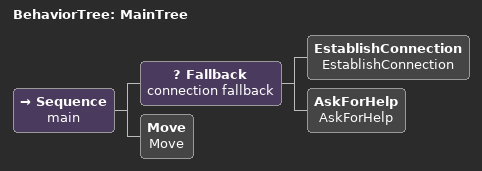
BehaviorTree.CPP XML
<root main_tree_to_execute="MainTree">
  <BehaviorTree ID="MainTree">
  <Sequence name ="main">
      <Fallback name = "connection fallback ">
        <EstablishConnection name="EstablishConnection" />
        <AskForHelp name="AskForHelp" />
      </Fallback>
      <Move name= "Move" />
  </Sequence>
  </BehaviorTree>
</root>
